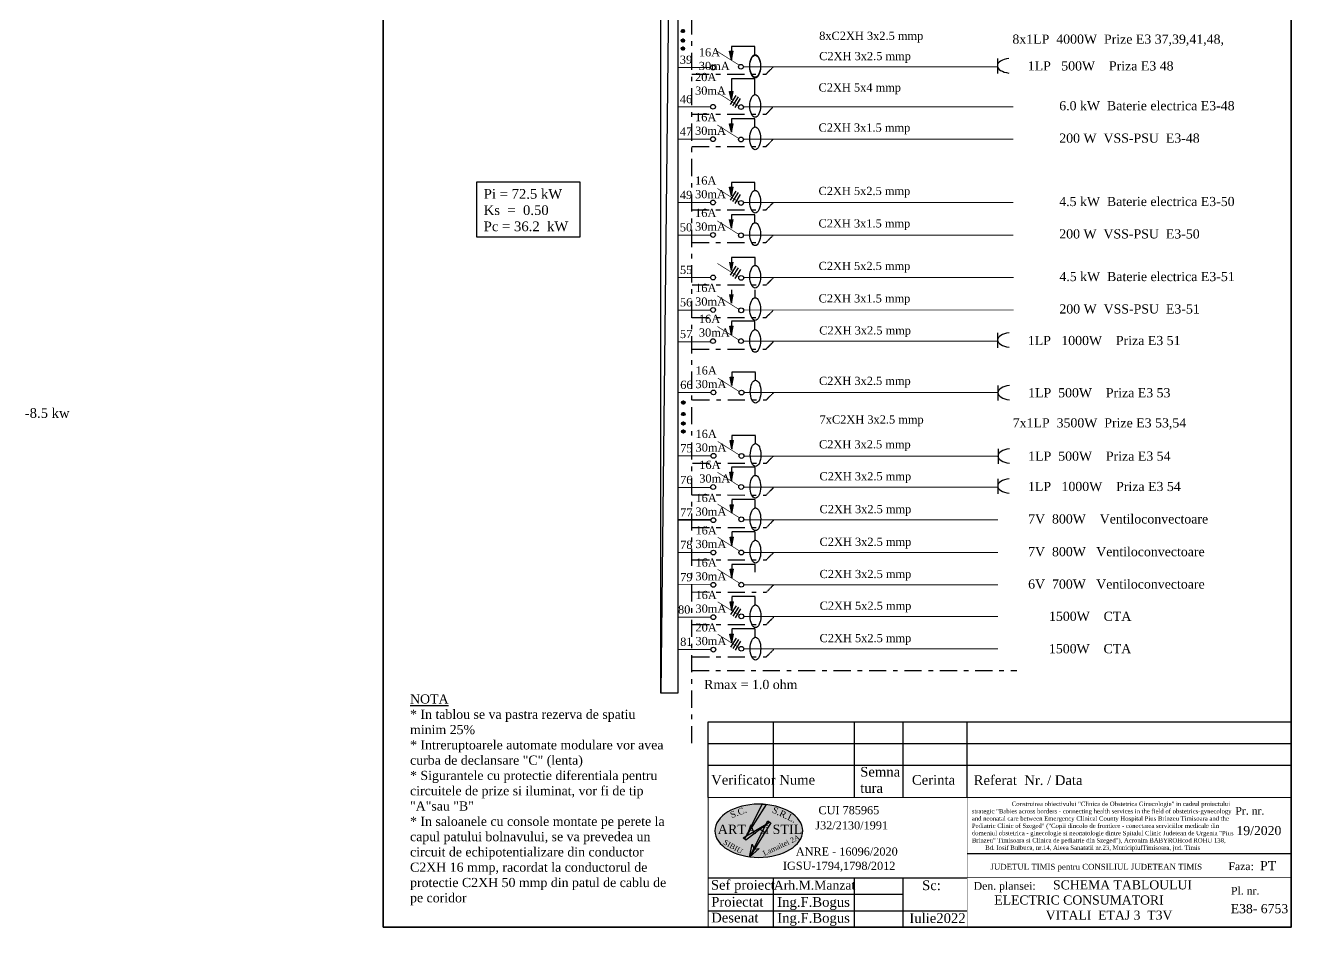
# Model space of a CAD drawing. Header units: inches. Extents: x -369701 to 85886, y 28217 to 66726.
# Drawn here: x -26672 to -7126, y 28218 to 42140 of the extents above; entities that cross this region are included whole.
import ezdxf

# ---------------------------------------------------------------- set-up
doc = ezdxf.new("R2010")
doc.units = ezdxf.units.IN
doc.header["$MEASUREMENT"] = 0
doc.linetypes.add('DOUBLE_DASHED', pattern=[1.093611, 0.529167, -0.211667, 0.141111, -0.211667])
doc.layers.add('Circuite', color=7, linetype='Continuous', lineweight=25)
for name, color, linetype in [('circuite iluminat normal', 7, 'Continuous'), ('circuite prize normal', 7, 'Continuous'), ('ELECTRICAL', 7, 'Continuous'), ('Texte', 7, 'Continuous')]:
    doc.layers.add(name, color=color, linetype=linetype)
doc.styles.get("Standard").update_dxf_attribs({"font": 'arial.ttf'})

msp = doc.modelspace()

# ---------------------------------------------------------------- hatches: boundary and pattern name
at = {"layer": 'Circuite', "linetype": 'Continuous'}
h = msp.add_hatch(color=256, dxfattribs=at)
h.paths.add_polyline_path([(-15775, 41609), (-15775, 41739), (-15801, 41739)])
h.paths.add_polyline_path([(-15749, 41739), (-15775, 41739), (-15775, 41609)])
h = msp.add_hatch(color=256, dxfattribs=at)
h.paths.add_polyline_path([(-15775, 40991), (-15775, 41120), (-15801, 41120)])
h.paths.add_polyline_path([(-15748, 41120), (-15775, 41120), (-15775, 40991)])
h = msp.add_hatch(color=256, dxfattribs=at)
h.paths.add_polyline_path([(-15775, 40991), (-15775, 41120), (-15801, 41120)])
h.paths.add_polyline_path([(-15749, 41120), (-15775, 41120), (-15775, 40991)])
h = msp.add_hatch(color=256, dxfattribs=at)
h.paths.add_polyline_path([(-15775, 40491), (-15775, 40620), (-15801, 40620)])
h.paths.add_polyline_path([(-15748, 40620), (-15775, 40620), (-15775, 40491)])
h = msp.add_hatch(color=256, dxfattribs=at)
h.paths.add_polyline_path([(-15775, 40491), (-15775, 40620), (-15801, 40620)])
h.paths.add_polyline_path([(-15749, 40620), (-15775, 40620), (-15775, 40491)])
h = msp.add_hatch(color=256, dxfattribs=at)
h.paths.add_polyline_path([(-15775, 39512), (-15775, 39642), (-15801, 39642)])
h.paths.add_polyline_path([(-15748, 39642), (-15775, 39642), (-15775, 39512)])
h = msp.add_hatch(color=256, dxfattribs=at)
h.paths.add_polyline_path([(-15775, 39512), (-15775, 39642), (-15801, 39642)])
h.paths.add_polyline_path([(-15749, 39642), (-15775, 39642), (-15775, 39512)])
h = msp.add_hatch(color=256, dxfattribs=at)
h.paths.add_polyline_path([(-15775, 39012), (-15775, 39142), (-15801, 39142)])
h.paths.add_polyline_path([(-15748, 39142), (-15775, 39142), (-15775, 39012)])
h = msp.add_hatch(color=256, dxfattribs=at)
h.paths.add_polyline_path([(-15775, 39012), (-15775, 39142), (-15801, 39142)])
h.paths.add_polyline_path([(-15749, 39142), (-15775, 39142), (-15775, 39012)])
h = msp.add_hatch(color=256, dxfattribs=at)
h.paths.add_polyline_path([(-15773, 38355), (-15773, 38485), (-15800, 38485)])
h.paths.add_polyline_path([(-15747, 38485), (-15773, 38485), (-15773, 38355)])
h = msp.add_hatch(color=256, dxfattribs=at)
h.paths.add_polyline_path([(-15773, 38355), (-15773, 38485), (-15799, 38485)])
h.paths.add_polyline_path([(-15747, 38485), (-15773, 38485), (-15773, 38355)])
h = msp.add_hatch(color=256, dxfattribs=at)
h.paths.add_polyline_path([(-15773, 37855), (-15773, 37985), (-15800, 37985)])
h.paths.add_polyline_path([(-15747, 37985), (-15773, 37985), (-15773, 37855)])
h = msp.add_hatch(color=256, dxfattribs=at)
h.paths.add_polyline_path([(-15773, 37855), (-15773, 37985), (-15799, 37985)])
h.paths.add_polyline_path([(-15747, 37985), (-15773, 37985), (-15773, 37855)])
h = msp.add_hatch(color=256, dxfattribs=at)
h.paths.add_polyline_path([(-15774, 37366), (-15774, 37496), (-15800, 37496)])
h.paths.add_polyline_path([(-15748, 37496), (-15774, 37496), (-15774, 37366)])
h = msp.add_hatch(color=256, dxfattribs=at)
h.paths.add_polyline_path([(-15768, 36582), (-15768, 36712), (-15794, 36712)])
h.paths.add_polyline_path([(-15742, 36712), (-15768, 36712), (-15768, 36582)])
h = msp.add_hatch(color=256, dxfattribs=at)
h.paths.add_polyline_path([(-15768, 36582), (-15768, 36712), (-15794, 36712)])
h.paths.add_polyline_path([(-15742, 36712), (-15768, 36712), (-15768, 36582)])
h = msp.add_hatch(color=256, dxfattribs=at)
h.paths.add_polyline_path([(-15767, 35604), (-15767, 35733), (-15793, 35733)])
h.paths.add_polyline_path([(-15741, 35733), (-15767, 35733), (-15767, 35604)])
h = msp.add_hatch(color=256, dxfattribs=at)
h.paths.add_polyline_path([(-15767, 35604), (-15767, 35733), (-15793, 35733)])
h.paths.add_polyline_path([(-15741, 35733), (-15767, 35733), (-15767, 35604)])
h = msp.add_hatch(color=256, dxfattribs=at)
h.paths.add_polyline_path([(-15771, 35114), (-15771, 35244), (-15797, 35244)])
h.paths.add_polyline_path([(-15745, 35244), (-15771, 35244), (-15771, 35114)])
h = msp.add_hatch(color=256, dxfattribs=at)
h.paths.add_polyline_path([(-15769, 34614), (-15769, 34744), (-15795, 34744)])
h.paths.add_polyline_path([(-15743, 34744), (-15769, 34744), (-15769, 34614)])
h = msp.add_hatch(color=256, dxfattribs=at)
h.paths.add_polyline_path([(-15769, 34614), (-15769, 34744), (-15795, 34744)])
h.paths.add_polyline_path([(-15743, 34744), (-15769, 34744), (-15769, 34614)])
h = msp.add_hatch(color=256, dxfattribs=at)
h.paths.add_polyline_path([(-15769, 34114), (-15769, 34244), (-15795, 34244)])
h.paths.add_polyline_path([(-15743, 34244), (-15769, 34244), (-15769, 34114)])
h = msp.add_hatch(color=256, dxfattribs=at)
h.paths.add_polyline_path([(-15769, 34114), (-15769, 34244), (-15795, 34244)])
h.paths.add_polyline_path([(-15743, 34244), (-15769, 34244), (-15769, 34114)])
h = msp.add_hatch(color=256, dxfattribs=at)
h.paths.add_polyline_path([(-15769, 33617), (-15769, 33747), (-15795, 33747)])
h.paths.add_polyline_path([(-15743, 33747), (-15769, 33747), (-15769, 33617)])
h = msp.add_hatch(color=256, dxfattribs=at)
h.paths.add_polyline_path([(-15769, 33617), (-15769, 33747), (-15795, 33747)])
h.paths.add_polyline_path([(-15743, 33747), (-15769, 33747), (-15769, 33617)])
h = msp.add_hatch(color=256, dxfattribs=at)
h.paths.add_polyline_path([(-15768, 33117), (-15768, 33247), (-15795, 33247)])
h.paths.add_polyline_path([(-15742, 33247), (-15768, 33247), (-15768, 33117)])
h = msp.add_hatch(color=256, dxfattribs=at)
h.paths.add_polyline_path([(-15769, 33117), (-15769, 33247), (-15795, 33247)])
h.paths.add_polyline_path([(-15742, 33247), (-15769, 33247), (-15769, 33117)])
h = msp.add_hatch(color=256, dxfattribs=at)
h.paths.add_polyline_path([(-15769, 32617), (-15769, 32747), (-15796, 32747)])
h.paths.add_polyline_path([(-15743, 32747), (-15769, 32747), (-15769, 32617)])
h = msp.add_hatch(color=256, dxfattribs=at)
h.paths.add_polyline_path([(-15769, 32617), (-15769, 32747), (-15795, 32747)])
h.paths.add_polyline_path([(-15743, 32747), (-15769, 32747), (-15769, 32617)])
at = {"layer": 'circuite iluminat normal'}
h = msp.add_hatch(color=256, dxfattribs=at)
h.paths.add_polyline_path([(-16530, 42028, 0.528515), (-16498, 42054), (-16525, 42042)])
h.paths.add_polyline_path([(-16530, 42028), (-16525, 42042), (-16541, 42035, 0.127588)])
h.paths.add_polyline_path([(-16541, 42035), (-16498, 42054, 0.086363), (-16500, 42062, 0.099878), (-16506, 42070), (-16547, 42052, 0.099878), (-16545, 42042, 0.086363)])
h.paths.add_polyline_path([(-16547, 42052), (-16506, 42070, 0.664213)])
h = msp.add_hatch(color=256, dxfattribs=at)
h.paths.add_polyline_path([(-16528, 42028, 0.528515), (-16496, 42054), (-16523, 42042)])
h.paths.add_polyline_path([(-16528, 42028), (-16523, 42042), (-16539, 42035, 0.127588)])
h.paths.add_polyline_path([(-16539, 42035), (-16496, 42054, 0.086363), (-16498, 42062, 0.099878), (-16504, 42070), (-16546, 42052, 0.099878), (-16544, 42042, 0.086363)])
h.paths.add_polyline_path([(-16546, 42052), (-16504, 42070, 0.664213)])
h = msp.add_hatch(color=256, dxfattribs=at)
h.paths.add_polyline_path([(-16530, 41882, 0.528515), (-16498, 41907), (-16525, 41895)])
h.paths.add_polyline_path([(-16530, 41882), (-16525, 41895), (-16541, 41888, 0.127588)])
h.paths.add_polyline_path([(-16541, 41888), (-16498, 41907, 0.086363), (-16500, 41915, 0.099878), (-16506, 41923), (-16547, 41905, 0.099878), (-16545, 41895, 0.086363)])
h.paths.add_polyline_path([(-16547, 41905), (-16506, 41923, 0.664213)])
h = msp.add_hatch(color=256, dxfattribs=at)
h.paths.add_polyline_path([(-16528, 41882, 0.528515), (-16496, 41907), (-16523, 41895)])
h.paths.add_polyline_path([(-16528, 41882), (-16523, 41895), (-16539, 41888, 0.127588)])
h.paths.add_polyline_path([(-16539, 41888), (-16496, 41907, 0.086363), (-16498, 41915, 0.099878), (-16504, 41923), (-16546, 41905, 0.099878), (-16544, 41895, 0.086363)])
h.paths.add_polyline_path([(-16546, 41905), (-16504, 41923, 0.664213)])
h = msp.add_hatch(color=256, dxfattribs=at)
h.paths.add_polyline_path([(-16530, 41758, 0.528515), (-16498, 41783), (-16525, 41772)])
h.paths.add_polyline_path([(-16530, 41758), (-16525, 41772), (-16541, 41765, 0.127588)])
h.paths.add_polyline_path([(-16541, 41765), (-16498, 41783, 0.086363), (-16500, 41792, 0.099878), (-16506, 41800), (-16547, 41781, 0.099878), (-16545, 41772, 0.086363)])
h.paths.add_polyline_path([(-16547, 41781), (-16506, 41800, 0.664213)])
h = msp.add_hatch(color=256, dxfattribs=at)
h.paths.add_polyline_path([(-16528, 41758, 0.528515), (-16496, 41783), (-16523, 41772)])
h.paths.add_polyline_path([(-16528, 41758), (-16523, 41772), (-16539, 41765, 0.127588)])
h.paths.add_polyline_path([(-16539, 41765), (-16496, 41783, 0.086363), (-16498, 41792, 0.099878), (-16504, 41800), (-16546, 41781, 0.099878), (-16544, 41772, 0.086363)])
h.paths.add_polyline_path([(-16546, 41781), (-16504, 41800, 0.664213)])
h = msp.add_hatch(color=256, dxfattribs=at)
h.paths.add_polyline_path([(-16524, 36296, 0.528515), (-16492, 36321), (-16519, 36310)])
h.paths.add_polyline_path([(-16524, 36296), (-16519, 36310), (-16535, 36303, 0.127588)])
h.paths.add_polyline_path([(-16535, 36303), (-16492, 36321, 0.086363), (-16494, 36330, 0.099878), (-16499, 36338), (-16541, 36319, 0.099878), (-16539, 36310, 0.086363)])
h.paths.add_polyline_path([(-16541, 36319), (-16499, 36338, 0.664213)])
h = msp.add_hatch(color=256, dxfattribs=at)
h.paths.add_polyline_path([(-16524, 36120, 0.528515), (-16492, 36145), (-16519, 36133)])
h.paths.add_polyline_path([(-16524, 36120), (-16519, 36133), (-16535, 36126, 0.127588)])
h.paths.add_polyline_path([(-16535, 36126), (-16492, 36145, 0.086363), (-16494, 36153, 0.099878), (-16499, 36161), (-16541, 36143, 0.099878), (-16539, 36133, 0.086363)])
h.paths.add_polyline_path([(-16541, 36143), (-16499, 36161, 0.664213)])
h = msp.add_hatch(color=256, dxfattribs=at)
h.paths.add_polyline_path([(-16522, 36296, 0.528515), (-16490, 36321), (-16517, 36310)])
h.paths.add_polyline_path([(-16522, 36296), (-16517, 36310), (-16533, 36303, 0.127588)])
h.paths.add_polyline_path([(-16533, 36303), (-16490, 36321, 0.086363), (-16492, 36330, 0.099878), (-16498, 36338), (-16540, 36319, 0.099878), (-16537, 36310, 0.086363)])
h.paths.add_polyline_path([(-16540, 36319), (-16498, 36338, 0.664213)])
h = msp.add_hatch(color=256, dxfattribs=at)
h.paths.add_polyline_path([(-16522, 36120, 0.528515), (-16490, 36145), (-16517, 36133)])
h.paths.add_polyline_path([(-16522, 36120), (-16517, 36133), (-16533, 36126, 0.127588)])
h.paths.add_polyline_path([(-16533, 36126), (-16490, 36145, 0.086363), (-16492, 36153, 0.099878), (-16498, 36161), (-16540, 36143, 0.099878), (-16537, 36133, 0.086363)])
h.paths.add_polyline_path([(-16540, 36143), (-16498, 36161, 0.664213)])
h = msp.add_hatch(color=256, dxfattribs=at)
h.paths.add_polyline_path([(-16524, 35973, 0.528515), (-16492, 35998), (-16519, 35987)])
h.paths.add_polyline_path([(-16524, 35973), (-16519, 35987), (-16535, 35980, 0.127588)])
h.paths.add_polyline_path([(-16535, 35980), (-16492, 35998, 0.086363), (-16494, 36007, 0.099878), (-16499, 36015), (-16541, 35996, 0.099878), (-16539, 35987, 0.086363)])
h.paths.add_polyline_path([(-16541, 35996), (-16499, 36015, 0.664213)])
h = msp.add_hatch(color=256, dxfattribs=at)
h.paths.add_polyline_path([(-16522, 35973, 0.528515), (-16490, 35998), (-16517, 35987)])
h.paths.add_polyline_path([(-16522, 35973), (-16517, 35987), (-16533, 35980, 0.127588)])
h.paths.add_polyline_path([(-16533, 35980), (-16490, 35998, 0.086363), (-16492, 36007, 0.099878), (-16498, 36015), (-16540, 35996, 0.099878), (-16537, 35987, 0.086363)])
h.paths.add_polyline_path([(-16540, 35996), (-16498, 36015, 0.664213)])
h = msp.add_hatch(color=256, dxfattribs=at)
h.paths.add_polyline_path([(-16524, 35849, 0.528515), (-16492, 35875), (-16519, 35863)])
h.paths.add_polyline_path([(-16524, 35849), (-16519, 35863), (-16535, 35856, 0.127588)])
h.paths.add_polyline_path([(-16535, 35856), (-16492, 35875, 0.086363), (-16494, 35883, 0.099878), (-16499, 35891), (-16541, 35873, 0.099878), (-16539, 35863, 0.086363)])
h.paths.add_polyline_path([(-16541, 35873), (-16499, 35891, 0.664213)])
h = msp.add_hatch(color=256, dxfattribs=at)
h.paths.add_polyline_path([(-16522, 35849, 0.528515), (-16490, 35875), (-16517, 35863)])
h.paths.add_polyline_path([(-16522, 35849), (-16517, 35863), (-16533, 35856, 0.127588)])
h.paths.add_polyline_path([(-16533, 35856), (-16490, 35875, 0.086363), (-16492, 35883, 0.099878), (-16498, 35891), (-16540, 35873, 0.099878), (-16537, 35863, 0.086363)])
h.paths.add_polyline_path([(-16540, 35873), (-16498, 35891, 0.664213)])
at = {"layer": 'ELECTRICAL', "linetype": 'Continuous', "true_color": 0x7fd2f5}
h = msp.add_hatch(color=141, dxfattribs=at)
edge = h.paths.add_edge_path()
edge.add_ellipse((-15351, 29713), major_axis=(-678, 0), ratio=0.605763, start_angle=0, end_angle=360, ccw=False)
h.paths.add_polyline_path([(-15326, 29407), (-14755, 29673), (-14703, 29561), (-15274, 29295)], flags=9)
h.paths.add_polyline_path([(-15875, 29609), (-15579, 29440), (-15640, 29334), (-15935, 29503)], flags=24)
h.paths.add_polyline_path([(-15125, 30124), (-14753, 29947), (-14819, 29809), (-15191, 29986)], flags=25)
h.paths.add_polyline_path([(-15839, 30014), (-15572, 30114), (-15519, 29972), (-15785, 29871)], flags=25)
h.paths.add_polyline_path([(-16028, 29843), (-14687, 29843), (-14687, 29620), (-16028, 29620)], flags=25)
at = {"layer": 'ELECTRICAL', "linetype": 'Continuous'}
h = msp.add_hatch(color=1, dxfattribs=at)
h.paths.add_polyline_path([(-15234, 30118), (-15301, 30124), (-15550, 29627), (-15542, 29632)])
h.paths.add_polyline_path([(-15550, 29627), (-15590, 29603), (-15571, 29585)])
h.paths.add_polyline_path([(-15542, 29632), (-15550, 29627), (-15571, 29585)], flags=17)
h.paths.add_polyline_path([(-15244, 29802), (-15237, 29815), (-15542, 29632), (-15571, 29585), (-15553, 29566)])
h.paths.add_polyline_path([(-15185, 29846), (-15237, 29815), (-15244, 29802)], flags=17)
h.paths.add_polyline_path([(-15185, 29846), (-15244, 29802), (-15428, 29439), (-15425, 29430), (-15418, 29431), (-15165, 29834), (-15212, 29864), (-15237, 29815)])
h.paths.add_polyline_path([(-15345, 29441), (-15418, 29431), (-15494, 29308)])
h.paths.add_polyline_path([(-15418, 29431), (-15425, 29430), (-15428, 29439), (-15494, 29308)])
h.paths.add_polyline_path([(-15428, 29439), (-15456, 29506), (-15494, 29308)])

# ---------------------------------------------------------------- linework, layer by layer
at = {"layer": 'Circuite', "linetype": 'DOUBLE_DASHED', "ltscale": 500}
msp.add_line((-16390, 53748), (-16390, 31028), dxfattribs=at)
at = {"layer": 'Circuite', "linetype": 'Continuous'}
for p, q in [((-15775, 41609), (-15801, 41739)), ((-15801, 41739), (-15749, 41739)), ((-15775, 41814), (-15775, 41609)), ((-15411, 41813), (-15775, 41813)), ((-15775, 41609), (-15749, 41739)), ((-15411, 41693), (-15411, 41813)), ((-15775, 41314), (-15775, 40990)), ((-15411, 41313), (-15775, 41313)), ((-15411, 41074), (-15411, 41313)), ((-15775, 40991), (-15801, 41120)), ((-15801, 41119), (-15748, 41119)), ((-15801, 41119), (-15748, 41119)), ((-15775, 40991), (-15748, 41120)), ((-15775, 40991), (-15749, 41120)), ((-15775, 40696), (-15775, 40490)), ((-15411, 40695), (-15775, 40695)), ((-15411, 40574), (-15411, 40695)), ((-15775, 40491), (-15801, 40620)), ((-15801, 40619), (-15748, 40619)), ((-15801, 40619), (-15748, 40619)), ((-15775, 40491), (-15748, 40620)), ((-15775, 40491), (-15749, 40620)), ((-15775, 39717), (-15775, 39512)), ((-15411, 39716), (-15775, 39716)), ((-15411, 39596), (-15411, 39716)), ((-15775, 39512), (-15801, 39642)), ((-15801, 39641), (-15748, 39641)), ((-15801, 39641), (-15748, 39641)), ((-15775, 39512), (-15748, 39642)), ((-15775, 39512), (-15749, 39642)), ((-15775, 39012), (-15801, 39142)), ((-15801, 39141), (-15748, 39141)), ((-15801, 39141), (-15748, 39141)), ((-15775, 39217), (-15775, 39012)), ((-15411, 39216), (-15775, 39216)), ((-15775, 39012), (-15748, 39142)), ((-15775, 39012), (-15749, 39142)), ((-15411, 39096), (-15411, 39216)), ((-15773, 38560), (-15773, 38355)), ((-15409, 38559), (-15773, 38559)), ((-15409, 38439), (-15409, 38559)), ((-15773, 38355), (-15800, 38485)), ((-15773, 38355), (-15747, 38485)), ((-15773, 38355), (-15747, 38485)), ((-15773, 37855), (-15800, 37985)), ((-15799, 37984), (-15747, 37984)), ((-15799, 37984), (-15747, 37984)), ((-15773, 38060), (-15773, 37855)), ((-15773, 37855), (-15747, 37985)), ((-15773, 37855), (-15747, 37985)), ((-15409, 37939), (-15409, 38059)), ((-15410, 37576), (-15774, 37576)), ((-15774, 37571), (-15774, 37365)), ((-15410, 37449), (-15410, 37570)), ((-15774, 37366), (-15800, 37496)), ((-15800, 37496), (-15748, 37496)), ((-15774, 37366), (-15748, 37496)), ((-15768, 36787), (-15768, 36582)), ((-15404, 36787), (-15768, 36787)), ((-15404, 36666), (-15404, 36786)), ((-15794, 36712), (-15742, 36712)), ((-15768, 36582), (-15794, 36712)), ((-15794, 36712), (-15742, 36712)), ((-15768, 36582), (-15742, 36712)), ((-15768, 36582), (-15742, 36712)), ((-15767, 35809), (-15767, 35603)), ((-15403, 35809), (-15767, 35809)), ((-15403, 35687), (-15403, 35808)), ((-15793, 35733), (-15741, 35733)), ((-15767, 35604), (-15793, 35733)), ((-15793, 35733), (-15741, 35733)), ((-15767, 35604), (-15741, 35733)), ((-15767, 35604), (-15741, 35733)), ((-15771, 35114), (-15797, 35244)), ((-15797, 35244), (-15745, 35244)), ((-15407, 35324), (-15771, 35324)), ((-15771, 35320), (-15771, 35114)), ((-15771, 35114), (-15745, 35244)), ((-15407, 35198), (-15407, 35318)), ((-15405, 34824), (-15769, 34824)), ((-15769, 34819), (-15769, 34614)), ((-15405, 34698), (-15405, 34818)), ((-15795, 34744), (-15743, 34744)), ((-15769, 34614), (-15795, 34744)), ((-15795, 34744), (-15743, 34744)), ((-15769, 34614), (-15743, 34744)), ((-15769, 34614), (-15743, 34744)), ((-15795, 34244), (-15743, 34244)), ((-15769, 34114), (-15795, 34244)), ((-15795, 34244), (-15743, 34244)), ((-15405, 34324), (-15769, 34324)), ((-15769, 34319), (-15769, 34114)), ((-15769, 34114), (-15743, 34244)), ((-15769, 34114), (-15743, 34244)), ((-15405, 34198), (-15405, 34318)), ((-15769, 33823), (-15769, 33617)), ((-15405, 33823), (-15769, 33823)), ((-15405, 33701), (-15405, 33821)), ((-15795, 33747), (-15743, 33747)), ((-15769, 33617), (-15795, 33747)), ((-15795, 33747), (-15743, 33747)), ((-15769, 33617), (-15743, 33747)), ((-15769, 33617), (-15743, 33747)), ((-15795, 33247), (-15742, 33247)), ((-15769, 33117), (-15795, 33247)), ((-15795, 33247), (-15742, 33247)), ((-15769, 33323), (-15769, 33117)), ((-15769, 33117), (-15742, 33247)), ((-15405, 33327), (-15768, 33327)), ((-15768, 33117), (-15742, 33247)), ((-15405, 33201), (-15405, 33321)), ((-15405, 33201), (-15405, 33321)), ((-15769, 32617), (-15796, 32747)), ((-15796, 32747), (-15743, 32747)), ((-15795, 32747), (-15743, 32747)), ((-15405, 32827), (-15769, 32827)), ((-15769, 32823), (-15769, 32617)), ((-15769, 32617), (-15743, 32747)), ((-15769, 32617), (-15743, 32747)), ((-15405, 32701), (-15405, 32821))]:
    msp.add_line(p, q, dxfattribs=at)
at = {"layer": 'Circuite'}
for p, q in [((-15787, 40921), (-15702, 41058)), ((-15752, 40900), (-15667, 41037)), ((-15717, 40872), (-15632, 41009)), ((-15787, 39442), (-15703, 39580)), ((-15752, 39421), (-15667, 39559)), ((-15717, 39393), (-15632, 39530)), ((-15786, 38285), (-15701, 38423)), ((-15751, 38264), (-15666, 38401)), ((-15715, 38236), (-15631, 38373)), ((-15781, 33048), (-15696, 33185)), ((-15745, 33026), (-15661, 33164)), ((-15710, 32998), (-15626, 33136)), ((-15781, 32548), (-15697, 32685)), ((-15746, 32526), (-15662, 32664)), ((-15711, 32498), (-15627, 32636))]:
    msp.add_line(p, q, dxfattribs=at)
at = {"layer": 'Circuite', "linetype": 'Continuous', "ltscale": 2}
msp.add_line((-12129, 29363), (-7126, 29363), dxfattribs=at)
at = {"layer": 'Circuite', "linetype": 'Continuous'}
for points in [[(-7135, 28226), (-7135, 56259), (-21150, 56259), (-21150, 28226)], [(-19703, 39725), (-18114, 39725), (-18114, 38871), (-19703, 38871)]]:
    msp.add_lwpolyline(points, close=True, dxfattribs=at)
for centre in [(-15408, 41515), (-15407, 41504), (-15408, 40897), (-15408, 40897), (-15408, 40397), (-15408, 40397), (-15408, 39418), (-15408, 39418), (-15408, 38918), (-15408, 38918), (-15407, 38261), (-15407, 38261), (-15407, 37761), (-15407, 37761), (-15407, 37272), (-15401, 36488), (-15401, 36488), (-15401, 35510), (-15401, 35510), (-15401, 35510), (-15404, 35020), (-15404, 35020), (-15403, 34520), (-15403, 34020), (-15402, 33023), (-15403, 32523)]:
    msp.add_ellipse(centre, major_axis=(0, 176), ratio=0.466655, dxfattribs=at)
at = {"layer": 'circuite iluminat normal'}
msp.add_lwpolyline([(-16862, 55579), (-16603, 55579), (-16603, 31838), (-16862, 31838)], close=True, dxfattribs=at)
for centre in [(-16523, 42052), (-16521, 42052), (-16523, 41905), (-16521, 41905), (-16523, 41782), (-16521, 41782), (-16517, 36320), (-16517, 36143), (-16515, 36320), (-16515, 36143), (-16517, 35997), (-16515, 35997), (-16517, 35873), (-16515, 35873)]:
    msp.add_circle(centre, 24.8, dxfattribs=at)
at = {"layer": 'circuite prize normal'}
msp.add_lwpolyline([(-7135, 28226), (-21150, 28226), (-21150, 56259), (-7135, 56259)], close=True, dxfattribs=at)
at = {"layer": 'ELECTRICAL', "linetype": 'Continuous'}
for p, q in [((-16603, 55579), (-16862, 31838)), ((-15301, 30124), (-15571, 29585)), ((-15571, 29585), (-15234, 30118)), ((-15301, 30124), (-15234, 30118)), ((-15590, 29603), (-15185, 29846)), ((-15185, 29846), (-15553, 29566)), ((-15494, 29308), (-15212, 29864)), ((-15165, 29834), (-15494, 29308)), ((-15212, 29864), (-15165, 29834)), ((-15553, 29566), (-15590, 29603)), ((-15494, 29308), (-15456, 29506)), ((-15345, 29441), (-15494, 29308)), ((-15456, 29506), (-15425, 29430)), ((-15425, 29430), (-15345, 29441))]:
    msp.add_line(p, q, dxfattribs=at)
at = {"layer": 'ELECTRICAL', "linetype": 'DOUBLE_DASHED'}
for p, q in [((-15241, 41388), (-15127, 41501)), ((-15241, 40769), (-15127, 40883)), ((-15241, 40269), (-15127, 40383)), ((-15241, 39291), (-15127, 39404)), ((-15241, 38791), (-15127, 38904)), ((-15239, 38134), (-15126, 38247)), ((-15240, 37634), (-15126, 37747)), ((-15239, 37145), (-15126, 37258)), ((-15239, 37144), (-15126, 37258)), ((-15234, 36363), (-15120, 36477)), ((-15233, 35385), (-15120, 35498)), ((-15236, 34893), (-15123, 35006)), ((-15236, 34893), (-15123, 35006)), ((-15235, 34393), (-15121, 34506)), ((-15235, 33893), (-15122, 34006)), ((-15235, 33396), (-15121, 33509)), ((-15235, 32896), (-15121, 33009)), ((-15235, 32396), (-15121, 32509))]:
    msp.add_line(p, q, dxfattribs=at)
at = {"layer": 'ELECTRICAL', "color": 7, "linetype": 'Continuous'}
for p, q in [((-11666, 41626), (-11666, 41395)), ((-11665, 37394), (-11665, 37163)), ((-11660, 36583), (-11660, 36353)), ((-11659, 35605), (-11659, 35374)), ((-11662, 35142), (-11662, 34912))]:
    msp.add_line(p, q, dxfattribs=at)
at = {"layer": 'ELECTRICAL', "linetype": 'DOUBLE_DASHED', "ltscale": 500}
for p, q in [((-16384, 41388), (-15241, 41388)), ((-16384, 40770), (-15240, 40769)), ((-16384, 40270), (-15241, 40269)), ((-16384, 39291), (-15240, 39291)), ((-16384, 38791), (-15241, 38791)), ((-16382, 38134), (-15239, 38134)), ((-16383, 37634), (-15239, 37634)), ((-16383, 37145), (-15239, 37144)), ((-16377, 36364), (-15234, 36363)), ((-16376, 35385), (-15233, 35385)), ((-16380, 34894), (-15236, 34893)), ((-16378, 34393), (-15235, 34393)), ((-16378, 33893), (-15235, 33893)), ((-16378, 33397), (-15235, 33396)), ((-16378, 32897), (-15235, 32896)), ((-16378, 32397), (-15235, 32396)), ((-16384, 32186), (-11367, 32187))]:
    msp.add_line(p, q, dxfattribs=at)
at = {"layer": 'ELECTRICAL', "linetype": 'Continuous', "flags": 128}
for points, const_width in [([(-15656, 41527), (-15992, 41738)], 10.1), ([(-15656, 41527), (-15992, 41738)], 10.1), ([(-15656, 41527), (-15992, 41738)], 10.1), ([(-16604, 41491), (-16096, 41491)], 15.2), ([(-15589, 41500), (-11666, 41500)], 15.2), ([(-15655, 40891), (-15991, 41102)], 10.1), ([(-15655, 40891), (-15991, 41102)], 10.1), ([(-16603, 40883), (-16095, 40883)], 15.2), ([(-16604, 40883), (-16095, 40883)], 15.2), ([(-15591, 40884), (-11420, 40884)], 15.2), ([(-14848, 40884), (-11961, 40884)], 15.2), ([(-15655, 40391), (-15991, 40602)], 10.1), ([(-15655, 40391), (-15991, 40602)], 10.1), ([(-16604, 40383), (-16095, 40383)], 15.2), ([(-15591, 40384), (-11420, 40384)], 15.2), ([(-14848, 40384), (-11961, 40384)], 15.2), ([(-15655, 39412), (-15991, 39623)], 10.1), ([(-15655, 39412), (-15991, 39623)], 10.1), ([(-16603, 39405), (-16095, 39405)], 15.2), ([(-16604, 39405), (-16095, 39405)], 15.2), ([(-15591, 39405), (-11420, 39405)], 15.2), ([(-14849, 39405), (-11961, 39405)], 15.2), ([(-15655, 38912), (-15991, 39123)], 10.1), ([(-15655, 38912), (-15991, 39123)], 10.1), ([(-16604, 38905), (-16095, 38905)], 15.2), ([(-15591, 38905), (-11420, 38905)], 15.2), ([(-14849, 38905), (-11961, 38905)], 15.2), ([(-15654, 38255), (-15990, 38466)], 10.1), ([(-15654, 38255), (-15990, 38466)], 10.1), ([(-16602, 38247), (-16094, 38247)], 15.2), ([(-16603, 38247), (-16094, 38247)], 15.2), ([(-15589, 38248), (-11418, 38248)], 15.2), ([(-14847, 38248), (-11959, 38248)], 15.2), ([(-15654, 37755), (-15990, 37966)], 10.1), ([(-15654, 37755), (-15990, 37966)], 10.1), ([(-16603, 37747), (-16094, 37747)], 15.2), ([(-15589, 37748), (-11418, 37748)], 15.2), ([(-14847, 37748), (-11959, 37748)], 15.2), ([(-15655, 37283), (-15991, 37494)], 10.1), ([(-15655, 37283), (-15991, 37494)], 10.1), ([(-15655, 37283), (-15991, 37494)], 10.1), ([(-16603, 37258), (-16095, 37258)], 15.2), ([(-16600, 37258), (-16092, 37258)], 15.2), ([(-15588, 37268), (-11665, 37268)], 15.2), ([(-15649, 36487), (-15985, 36698)], 10.1), ([(-15649, 36487), (-15985, 36698)], 10.1), ([(-16597, 36474), (-16089, 36474)], 15.2), ([(-15582, 36473), (-11660, 36473)], 15.2), ([(-15648, 35508), (-15984, 35719)], 10.1), ([(-15648, 35508), (-15984, 35719)], 10.1), ([(-16597, 35496), (-16088, 35496)], 15.2), ([(-15582, 35494), (-11659, 35494)], 15.2), ([(-15652, 35032), (-15988, 35243)], 10.1), ([(-15652, 35032), (-15988, 35243)], 10.1), ([(-15652, 35032), (-15988, 35243)], 10.1), ([(-16600, 35007), (-16092, 35007)], 15.2), ([(-16597, 35007), (-16089, 35007)], 15.2), ([(-15585, 35016), (-11662, 35016)], 15.2), ([(-15651, 34543), (-15987, 34754)], 10.1), ([(-16598, 34507), (-16090, 34507)], 15.2), ([(-16597, 34517), (-16089, 34517)], 15.2), ([(-15584, 34510), (-11660, 34510)], 15.2), ([(-15651, 34032), (-15987, 34243)], 10.1), ([(-15651, 34032), (-15987, 34243)], 10.1), ([(-15651, 34032), (-15987, 34243)], 10.1), ([(-16598, 34007), (-16090, 34007)], 15.2), ([(-15583, 34005), (-11661, 34005)], 15.2), ([(-15651, 33535), (-15986, 33746)], 10.1), ([(-15651, 33535), (-15986, 33746)], 10.1), ([(-15651, 33535), (-15986, 33746)], 10.1), ([(-16598, 33510), (-16090, 33510)], 15.2), ([(-15583, 33508), (-11660, 33508)], 15.2), ([(-15651, 33035), (-15986, 33246)], 10.1), ([(-15651, 33035), (-15986, 33246)], 10.1), ([(-15651, 33035), (-15986, 33246)], 10.1), ([(-16598, 33010), (-16090, 33010)], 15.2), ([(-15583, 33019), (-11661, 33019)], 15.2), ([(-15651, 32535), (-15986, 32746)], 10.1), ([(-15651, 32535), (-15986, 32746)], 10.1), ([(-15651, 32535), (-15986, 32746)], 10.1), ([(-16597, 32510), (-16089, 32510)], 15.2), ([(-15583, 32519), (-11661, 32519)], 15.2)]:
    msp.add_lwpolyline(points, dxfattribs=dict(at, const_width=const_width))
at = {"layer": 'ELECTRICAL', "linetype": 'Continuous'}
for centre in [(-16059, 41489), (-15627, 41501), (-16058, 40884), (-15626, 40879), (-16058, 40384), (-15626, 40379), (-16059, 39406), (-15626, 39400), (-16059, 38906), (-15626, 38900), (-16057, 38249), (-15624, 38243), (-16057, 37749), (-15624, 37743), (-16058, 37268), (-15626, 37269), (-16052, 36476), (-15619, 36474), (-16051, 35497), (-15619, 35496), (-16055, 35016), (-15623, 35018), (-16053, 34505), (-15621, 34518), (-15621, 34518), (-16053, 34005), (-15621, 34006), (-15621, 34006), (-16053, 33508), (-15621, 33509), (-15621, 33509), (-16053, 33008), (-15621, 33021), (-15621, 33021), (-16053, 32508), (-15621, 32521), (-15621, 32521)]:
    msp.add_circle(centre, 37.2, dxfattribs=at)
at = {"layer": 'ELECTRICAL', "color": 7, "linetype": 'Continuous'}
for centre in [(-11432, 41516), (-11431, 37284), (-11426, 36473), (-11425, 35495), (-11428, 35032)]:
    msp.add_ellipse(centre, major_axis=(-236, 0), ratio=0.487665, start_param=-1.324285, end_param=1.324285, dxfattribs=at)
at = {"layer": 'ELECTRICAL', "linetype": 'Continuous', "extrusion": (0, 0, -1)}
msp.add_ellipse((-15351, 29713), major_axis=(-678, 0), ratio=0.605763, dxfattribs=at)
at = {"layer": 'Texte', "linetype": 'Continuous'}
for p, q in [((-15124, 30561), (-15124, 31396)), ((-13874, 30561), (-13874, 31396)), ((-13124, 30561), (-13124, 31396)), ((-12135, 30561), (-12135, 31396)), ((-15124, 30226), (-15124, 31061)), ((-13874, 30226), (-13874, 31061)), ((-13124, 30226), (-13124, 31061)), ((-12135, 30226), (-12135, 31061)), ((-16135, 28987), (-12135, 28987)), ((-15124, 28226), (-15125, 28988)), ((-13874, 28226), (-13874, 28987)), ((-13124, 28218), (-13124, 28987)), ((-16135, 28733), (-13124, 28733)), ((-16135, 28480), (-12135, 28480))]:
    msp.add_line(p, q, dxfattribs=at)
at = {"layer": 'Texte', "linetype": 'Continuous', "flags": 128}
for points in [[(-16135, 30896), (-16135, 31396), (-7135, 31396)], [(-16135, 30896), (-16135, 31396), (-7135, 31396)], [(-16135, 30561), (-16135, 31061), (-7135, 31061)], [(-16135, 30561), (-16135, 31061), (-7135, 31061)], [(-16135, 30226), (-16135, 30726), (-7135, 30726)]]:
    msp.add_lwpolyline(points, dxfattribs=at)
at = {"layer": 'Texte', "linetype": 'Continuous'}
for points, const_width in [([(-8135, 28226), (-8135, 30714)], 5), ([(-12135, 28226), (-12135, 30226)], 10), ([(-16135, 28987), (-12135, 28987)], 10), ([(-12135, 28987), (-7135, 28987)], 10)]:
    msp.add_lwpolyline(points, dxfattribs=dict(at, const_width=const_width))
at = {"layer": 'Texte', "linetype": 'Continuous', "const_width": 15}
msp.add_lwpolyline([(-7135, 28226), (-16135, 28226), (-16135, 30226), (-7135, 30226)], close=True, dxfattribs=at)

# ---------------------------------------------------------------- texts
at = {"layer": 'Circuite', "linetype": 'Continuous', "char_height": 126.25, "width": 407.03, "attachment_point": 1}
for s, insert in [('{\\fTimes New Roman|b0|i0|c0|p18;16A\\P30mA}', (-16277, 41787)), ('{\\fTimes New Roman|b0|i0|c0|p18;20A\\P30mA}', (-16335, 41406)), ('{\\fTimes New Roman|b0|i0|c0|p18;16A\\P30mA}', (-16335, 40787)), ('{\\fTimes New Roman|b0|i0|c0|p18;16A\\P30mA}', (-16335, 39809)), ('{\\fTimes New Roman|b0|i0|c0|p18;16A\\P30mA}', (-16335, 39309)), ('{\\fTimes New Roman|b0|i0|c0|p18;16A\\P30mA}', (-16334, 38152)), ('{\\fTimes New Roman|b0|i0|c0|p18;16A\\P30mA}', (-16276, 37674)), ('{\\fTimes New Roman|b0|i0|c0|p18;16A\\P30mA}', (-16328, 36879)), ('{\\fTimes New Roman|b0|i0|c0|p18;16A\\P30mA}', (-16328, 35900)), ('{\\fTimes New Roman|b0|i0|c0|p18;16A\\P30mA}', (-16328, 35900)), ('{\\fTimes New Roman|b0|i0|c0|p18;16A\\P30mA}', (-16270, 35422)), ('{\\fTimes New Roman|b0|i0|c0|p18;16A\\P30mA}', (-16329, 34911)), ('{\\fTimes New Roman|b0|i0|c0|p18;16A\\P30mA}', (-16329, 34411)), ('{\\fTimes New Roman|b0|i0|c0|p18;16A\\P30mA}', (-16329, 33914)), ('{\\fTimes New Roman|b0|i0|c0|p18;16A\\P30mA}', (-16329, 33414)), ('{\\fTimes New Roman|b0|i0|c0|p18;20A\\P30mA}', (-16329, 32914))]:
    msp.add_mtext(s, dxfattribs=dict(at, insert=insert))
at = {"layer": 'ELECTRICAL', "linetype": 'DOUBLE_DASHED', "attachment_point": 1}
for s, insert, char_height, width in [('{\\fTimes New Roman|b0|i0|c0|p18;8xC2XH 3x2.5 mmp}', (-14419, 42042), 126.38, 2813.98), ('{\\fTimes New Roman|b0|i0|c0|p18;8x1LP  4000W  Prize E3 37,39,41,48,}', (-11437, 41998), 141.54, 8555.18), ('{\\fTimes New Roman|b0|i0|c0|p18;C2XH 3x2.5 mmp}', (-14419, 41729), 126.38, 2813.98), ('{\\fTimes New Roman|b0|i0|c0|p18;1LP   500W    Priza E3 48}', (-11200, 41585), 141.54, 8555.18), ('{\\fTimes New Roman|b0|i0|c0|p18;C2XH 5x4 mmp}', (-14429, 41245), 126.38, 2813.98), ('{\\fTimes New Roman|b0|i0|c0|p18;         6.0 kW  Baterie electrica E3-48}', (-11195, 40971), 141.54, 8555.18), ('{\\fTimes New Roman|b0|i0|c0|p18;C2XH 3x1.5 mmp}', (-14429, 40626), 126.38, 2813.98), ('{\\fTimes New Roman|b0|i0|c0|p18;         200 W  VSS-PSU  E3-48}', (-11195, 40471), 141.54, 8555.18), ('{\\fTimes New Roman|b0|i0|c0|p18;C2XH 5x2.5 mmp}', (-14429, 39648), 126.38, 2813.98), ('{\\fTimes New Roman|b0|i0|c0|p18;         4.5 kW  Baterie electrica E3-50}', (-11195, 39493), 141.54, 8555.18), ('{\\fTimes New Roman|b0|i0|c0|p18;C2XH 3x1.5 mmp}', (-14429, 39148), 126.38, 2813.98), ('{\\fTimes New Roman|b0|i0|c0|p18;         200 W  VSS-PSU  E3-50}', (-11195, 38993), 141.54, 8555.18), ('{\\fTimes New Roman|b0|i0|c0|p18;C2XH 5x2.5 mmp}', (-14428, 38491), 126.38, 2813.98), ('{\\fTimes New Roman|b0|i0|c0|p18;         4.5 kW  Baterie electrica E3-51}', (-11193, 38335), 141.54, 8555.18), ('{\\fTimes New Roman|b0|i0|c0|p18;C2XH 3x1.5 mmp}', (-14428, 37991), 126.38, 2813.98), ('{\\fTimes New Roman|b0|i0|c0|p18;         200 W  VSS-PSU  E3-51}', (-11193, 37835), 141.54, 8555.18), ('{\\fTimes New Roman|b0|i0|c0|p18;C2XH 3x2.5 mmp}', (-14418, 37497), 126.38, 2813.98), ('{\\fTimes New Roman|b0|i0|c0|p18;1LP   1000W    Priza E3 51}', (-11199, 37348), 141.54, 8555.18), ('{\\fTimes New Roman|b0|i0|c0|p18;C2XH 3x2.5 mmp}', (-14422, 36718), 126.38, 2813.98), ('{\\fTimes New Roman|b0|i0|c0|p18;1LP  500W    Priza E3 53}', (-11194, 36542), 141.54, 8555.18), ('{\\fTimes New Roman|b0|i0|c0|p18;7xC2XH 3x2.5 mmp}', (-14413, 36122), 126.38, 2813.98), ('{\\fTimes New Roman|b0|i0|c0|p18;7x1LP  3500W  Prize E3 53,54}', (-11432, 36078), 141.54, 8555.18), ('{\\fTimes New Roman|b0|i0|c0|p18;C2XH 3x2.5 mmp}', (-14422, 35739), 126.38, 2813.98), ('{\\fTimes New Roman|b0|i0|c0|p18;1LP  500W    Priza E3 54}', (-11193, 35564), 141.54, 8555.18), ('{\\fTimes New Roman|b0|i0|c0|p18;C2XH 3x2.5 mmp}', (-14415, 35246), 126.38, 2813.98), ('{\\fTimes New Roman|b0|i0|c0|p18;1LP   1000W    Priza E3 54}', (-11196, 35096), 141.54, 8555.18), ('{\\fTimes New Roman|b0|i0|c0|p18;C2XH 3x2.5 mmp}', (-14413, 34739), 126.38, 2813.98), ('{\\fTimes New Roman|b0|i0|c0|p18;7V  800W    Ventiloconvectoare}', (-11194, 34595), 141.54, 8555.18), ('{\\fTimes New Roman|b0|i0|c0|p18;C2XH 3x2.5 mmp}', (-14413, 34235), 126.38, 2813.98), ('{\\fTimes New Roman|b0|i0|c0|p18;7V  800W   Ventiloconvectoare}', (-11194, 34090), 141.54, 8555.18), ('{\\fTimes New Roman|b0|i0|c0|p18;C2XH 3x2.5 mmp}', (-14413, 33738), 126.38, 2813.98), ('{\\fTimes New Roman|b0|i0|c0|p18;6V  700W   Ventiloconvectoare}', (-11194, 33590), 141.54, 8555.18), ('{\\fTimes New Roman|b0|i0|c0|p18;C2XH 5x2.5 mmp}', (-14412, 33249), 126.38, 2813.98), ('{\\fTimes New Roman|b0|i0|c0|p18;      1500W    CTA}', (-11193, 33093), 141.54, 8555.18), ('{\\fTimes New Roman|b0|i0|c0|p18;C2XH 5x2.5 mmp}', (-14413, 32749), 126.38, 2813.98), ('{\\fTimes New Roman|b0|i0|c0|p18;      1500W    CTA}', (-11194, 32593), 141.54, 8555.18), ('{\\fTimes New Roman|b0|i0|c0|p18;Rmax = 1.0 ohm}', (-16194, 32041), 141.54, 8555.18), ('{\\fTimes New Roman|b0|i0|c0|p18;\\LNOTA\\P\\l* In tablou se va pastra rezerva de spatiu minim 25%\\P* Intreruptoarele automate modulare vor avea curba de declansare "C" (lenta)\\P* Sigurantele cu protectie diferentiala pentru circuitele de prize si iluminat, vor fi de tip "A"sau "B"\\P* In saloanele cu console montate pe perete la capul patului bolnavului, se va prevedea un circuit de echipotentializare din conductor C2XH 16 mmp, racordat la conductorul de protectie C2XH 50 mmp din patul de cablu de pe coridor}', (-20734, 31817), 141.541, 3974.27)]:
    msp.add_mtext(s, dxfattribs=dict(at, insert=insert, char_height=char_height, width=width))
at = {"layer": 'ELECTRICAL', "linetype": 'Continuous', "attachment_point": 1}
for s, insert, char_height, width in [('{\\fTimes New Roman|b0|i0|c0|p18;39}', (-16570, 41673), 126.38, 407.44), ('{\\fTimes New Roman|b0|i0|c0|p18;46}', (-16569, 41065), 126.38, 407.44), ('{\\fTimes New Roman|b0|i0|c0|p18;47}', (-16570, 40565), 126.38, 407.44), ('{\\fTimes New Roman|b0|i0|c0|p18;\\C1;Pi\\fTimes New Roman|b1|i0|c0|p18; \\fTimes New Roman|b0|i0|c0|p18;= 72.5 kW\\PKs  =  0.50\\PPc\\fTimes New Roman|b1|i0|c0|p18; \\fTimes New Roman|b0|i0|c0|p18;= 36.2  kW}', (-19597, 39614), 150, 1841.24), ('{\\fTimes New Roman|b0|i0|c0|p18;49}', (-16569, 39587), 126.38, 407.44), ('{\\fTimes New Roman|b0|i0|c0|p18;50}', (-16570, 39087), 126.38, 407.44), ('{\\fTimes New Roman|b0|i0|c0|p18;55}', (-16568, 38430), 126.38, 407.44), ('{\\fTimes New Roman|b0|i0|c0|p18;56}', (-16569, 37930), 126.38, 407.44), ('{\\fTimes New Roman|b0|i0|c0|p18;57}', (-16569, 37441), 126.38, 407.44), ('{\\fTimes New Roman|b0|i0|c0|p18;66}', (-16564, 36657), 126.38, 407.44), ('{\\fTimes New Roman|b0|i0|c0|p18;75}', (-16563, 35678), 126.38, 407.44), ('{\\fTimes New Roman|b0|i0|c0|p18;76}', (-16566, 35189), 126.38, 407.44), ('{\\fTimes New Roman|b0|i0|c0|p18;77}', (-16565, 34689), 126.38, 407.44), ('{\\fTimes New Roman|b0|i0|c0|p18;78}', (-16565, 34189), 126.38, 407.44), ('{\\fTimes New Roman|b0|i0|c0|p18;79}', (-16565, 33689), 126.38, 407.44), ('\\pxt1;{\\fTimes New Roman|b0|i0|c0|p18;80}', (-16598, 33189), 126.38, 407.44), ('{\\fTimes New Roman|b0|i0|c0|p18;81}', (-16565, 32692), 126.38, 407.44)]:
    msp.add_mtext(s, dxfattribs=dict(at, insert=insert, char_height=char_height, width=width))
at = {"layer": 'Texte', "linetype": 'Continuous', "attachment_point": 1}
for s, insert, char_height, width in [('{\\fTimes New Roman|b0|i0|c0|p18;-8.5 kw}', (-26681, 36233), 150, 713.5), ('\\fTimes New Roman|b0|i0|c0|p18;Semna\\Ptura', (-13786, 30698), 150, 957.8), ('\\fTimes New Roman|b0|i0|c0|p18;Verificator', (-16086, 30574), 150, 957.75), ('\\fTimes New Roman|b0|i0|c0|p18;Nume', (-15036, 30574), 150, 957.8), ('\\fTimes New Roman|b0|i0|c0|p18;Cerinta ', (-12988, 30573), 150, 713.5), ('{\\fTimes New Roman|b0|i0|c0|p18;19/2020}', (-7979, 29786), 140, 1414.36), ('{\\fTimes New Roman|b0|i0|c0|p18;Faza:}', (-8103, 29225), 120, 1414.36), ('{\\fTimes New Roman|b0|i0|c0|p18;  PT }', (-7719, 29244), 140, 1414.36), ('{\\fTimes New Roman|b0|i0|c0|p18;Sef proiect}', (-16091, 28953), 150, 1016.64), ('{\\fTimes New Roman|b0|i0|c0|p18;Arh.M.Manzat}', (-15119, 28944), 140, 1423.27), ('{\\fTimes New Roman|b0|i0|c0|p18;  Sc:}', (-12944, 28947), 150, 713.5), ('{\\fTimes New Roman|b0|i0|c0|p18;                \\H0.93333x;SCHEMA TABLOULUI ELECTRIC CONSUMATORI \\P               VITALI  ETAJ 3  \\C1;T3V}', (-11716, 28948), 150, 3496), ('{\\fTimes New Roman|b0|i0|c0|p18;Proiectat}', (-16086, 28692), 150, 957.75), ('{\\fTimes New Roman|b0|i0|c0|p18;Ing.F.Bogus}', (-15066, 28689), 150, 957.75), ('{\\fTimes New Roman|b0|i0|c0|p18; E38- 6753}', (-8120, 28581), 140, 1414.36), ('{\\fTimes New Roman|b0|i0|c0|p18;Desenat}', (-16086, 28448), 150, 957.75), ('{\\fTimes New Roman|b0|i0|c0|p18;Ing.F.Bogus}', (-15066, 28444), 150, 957.75), ('{\\fTimes New Roman|b0|i0|c0|p18;Iulie2022}', (-13027, 28440), 150, 1534.79)]:
    msp.add_mtext(s, dxfattribs=dict(at, insert=insert, char_height=char_height, width=width))
at = {"layer": 'Texte', "attachment_point": 1}
for s, insert, char_height, width in [('\\fTimes New Roman|b0|i0|c0|p18;Referat  Nr. / Data', (-12034, 30569), 150, 2000.85), ('{\\fTimes New Roman|b0|i0|c0|p18;                        \\H1.38x;      \\H0.97826x;Construirea obiectivului "Clinica de Obstetrica Ginecologie" in cadrul proiectului\\Pstrategic "Babies across borders - connecting health services in the field of obstetrics-gynecology and neonatal care between Emergency Clinical County Hospital Pius Brinzeu Timisoara and the Pediatric Clinic of Szeged" ("Copii dincolo de frontiere - conectarea serviciilor medicale din domeniul obstetrica - ginecologie si neonatologie dintre Spitalul Clinic Judetean de Urgenta "Pius Brinzeu" Timisoara si Clinica de pediatrie din Szeged"), Acronim BABYROHcod ROHU 138, \\P        Bd. Iosif Bulbuca, nr.14, Aleea Sanatatii nr.23, MunicipiulTimisoara, jud. Timis}', (-12063, 30161), 50, 3987.91), ('{\\fTimes New Roman|b0|i0|c0|p18;        CUI 785965 \\H1.1x; }', (-14808, 30093), 125, 4218.94), ('{\\fTimes New Roman|b0|i0|c0|p18;Pr. nr.}', (-7996, 30081), 120, 1688.6), ('{\\fTimes New Roman|b0|i0|c0|p18;ARTA si STIL }', (-15985, 29807), 144, 3081.12), ('\\pxt9;{\\fTimes New Roman|b0|i0|c0|p18;J32/2130/1991}', (-14479, 29859), 125, 4218.94), ('\\pxt12;{\\fTimes New Roman|b0|i0|c0|p18;ANRE - 16096/2020}', (-14780, 29455), 125, 4218.94), ('{\\fTimes New Roman|b0|i0|c0|p18;IGSU-1794,1798/2012}', (-14979, 29235), 125, 4218.94), ('{\\fTimes New Roman|b0|i0|c0|p18;JUDETUL TIMIS pentru CONSILIUL JUDETEAN TIMIS}', (-11775, 29203), 90, 3509.52), ('{\\fTimes New Roman|b0|i0|c0|p18;Den. plansei:   }', (-12035, 28922), 120, 1562.27), ('{\\fTimes New Roman|b0|i0|c0|p18;Pl. nr.}', (-8063, 28847), 120, 937.77)]:
    msp.add_mtext(s, dxfattribs=dict(at, insert=insert, char_height=char_height, width=width))
at = {"layer": 'Texte', "width": 3081.12, "attachment_point": 1}
for s, insert, char_height, rotation in [('{\\fTimes New Roman|b0|i0|c0|p18;S.C.}', (-15806, 29999), 100, 20.7146), ('{\\fTimes New Roman|b0|i0|c0|p18;S.R.L.}', (-15113, 30090), 100, 334.5926), ('{\\fTimes New Roman|b0|i0|c0|p18;SIBIU}', (-15867, 29581), 80, 330.2913), ('{\\fTimes New Roman|b0|i0|c0|p18;Lamaitei 2A}', (-15299, 29397), 80, 25.0215)]:
    msp.add_mtext(s, dxfattribs=dict(at, insert=insert, char_height=char_height, rotation=rotation))

doc.saveas('drawing.dxf')
